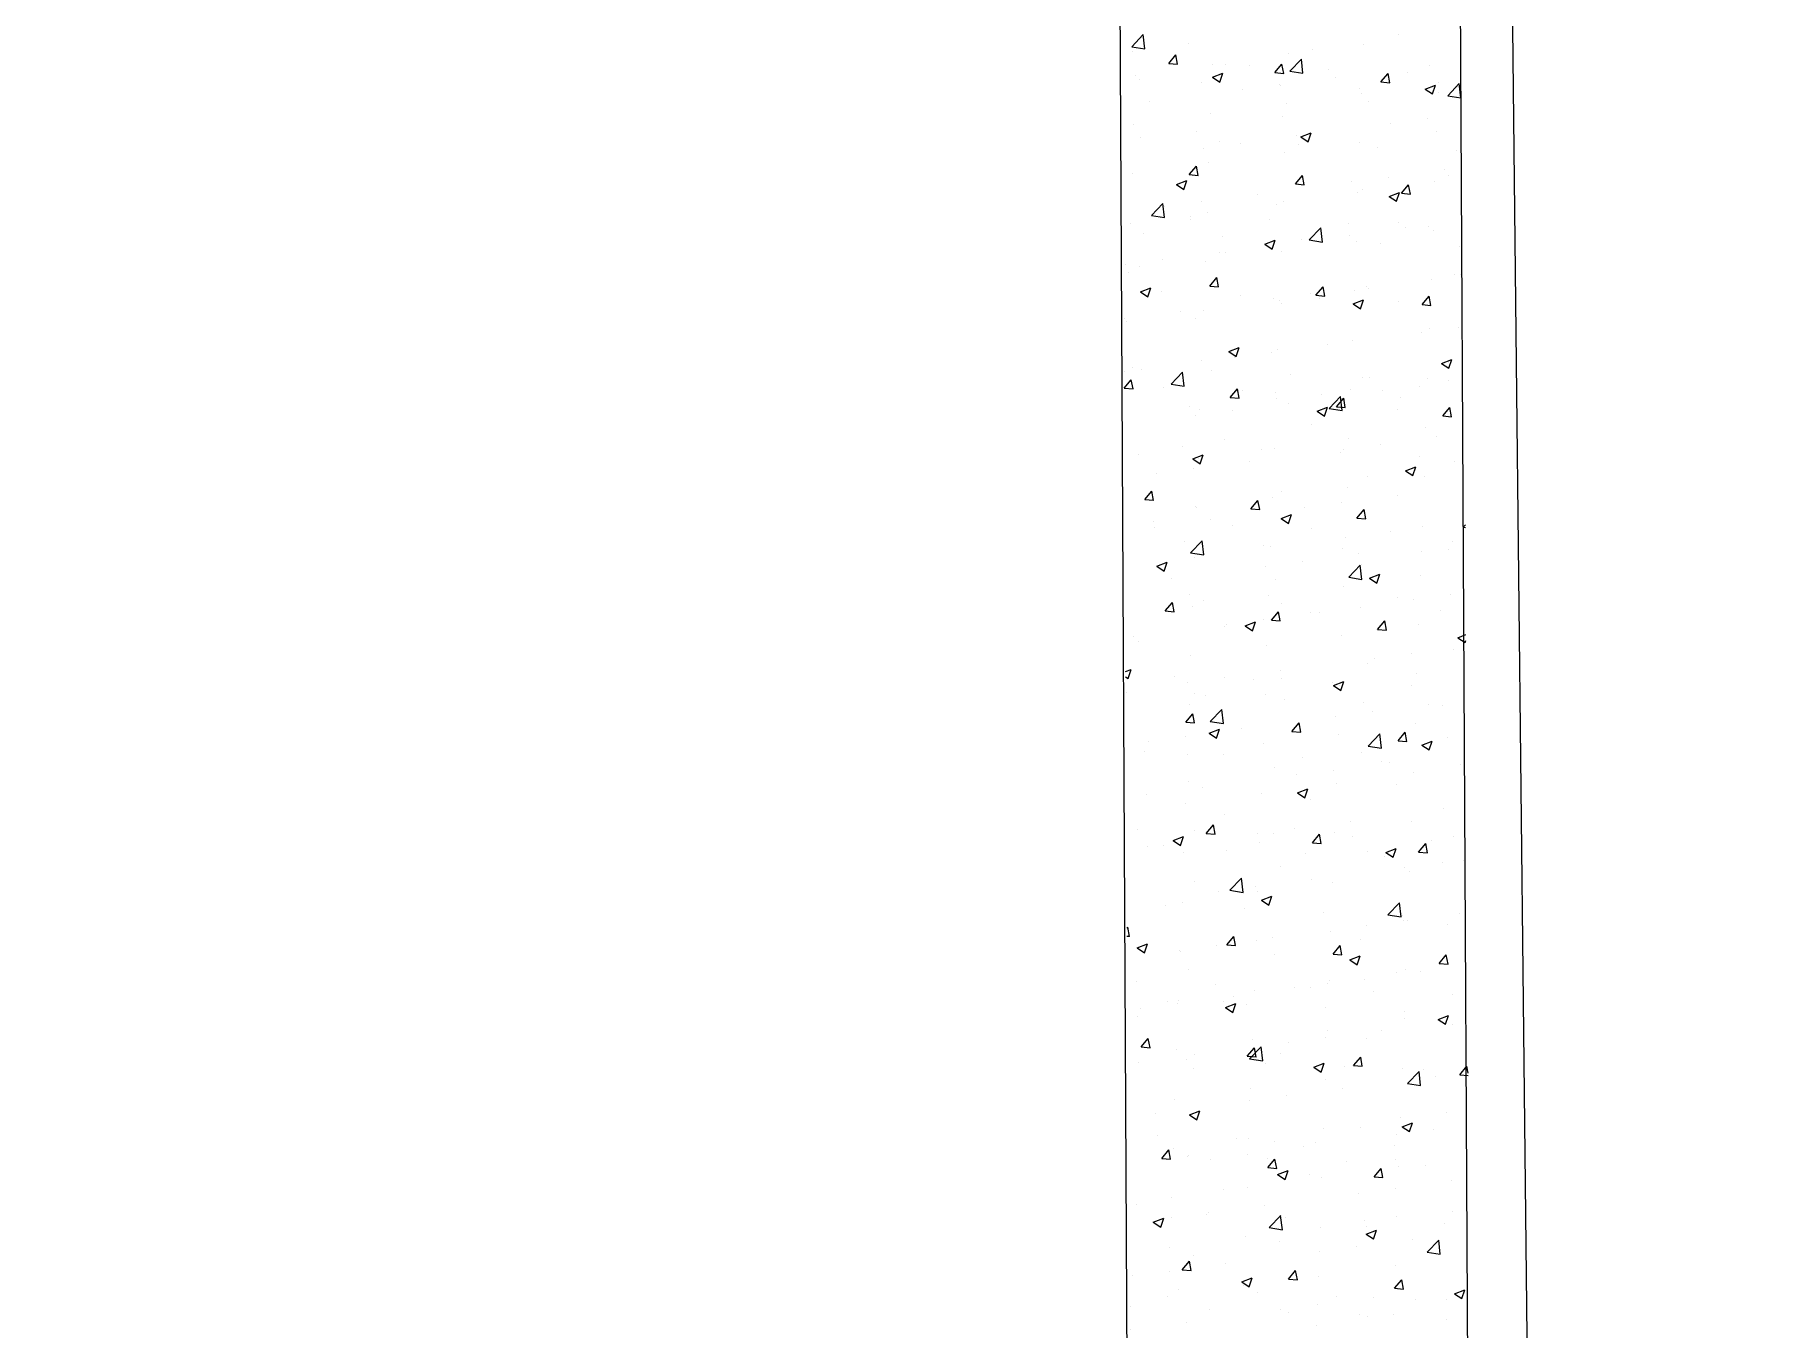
# Model space of a CAD drawing. Header units: millimetres. Extents: x 331487 to 517269, y 198509 to 399936.
# Drawn here: x 448268 to 449434, y 313324 to 314198 of the extents above; entities that cross this region are included whole.
import ezdxf

# ---------------------------------------------------------------- set-up
doc = ezdxf.new("R2010")
doc.units = ezdxf.units.MM
doc.header["$MEASUREMENT"] = 0
doc.layers.add('9th_plot boundry', color=1, linetype='Continuous')
doc.layers.add('COLUMN', color=6, linetype='Continuous')

msp = doc.modelspace()

# ---------------------------------------------------------------- linework, layer by layer
at = {"layer": '9th_plot boundry'}
msp.add_line((449434.4, 299006.3), (448946.6, 343103.6), dxfattribs=at)
msp.add_lwpolyline([(448946.6, 343103.6), (414422.2, 340817.1, 0.386106), (408845.6, 334960.7), (408845.6, 299960.7), (449434.4, 299006.3)], format="xyb", close=True, dxfattribs=at)
at = {"layer": 'COLUMN'}
for p, q in [((448972.9, 319477.3), (449064.3, 302244.5)), ((449202.9, 319478.5), (449294.4, 302239))]:
    msp.add_line(p, q, dxfattribs=at)
at = {"layer": 'COLUMN', "color": 2, "linetype": 'Continuous'}
for p, q in [((449009, 314190.2), (449016.7, 314198.4)), ((449017.8, 314188.9), (449016.7, 314198.4)), ((449189.2, 314198.2), (449189.2, 314198.2)), ((449009, 314190.2), (449017.8, 314188.9)), ((449009.2, 314187.3), (449009.2, 314187.3)), ((449033.9, 314179), (449038.7, 314184.7)), ((449039.9, 314178.4), (449038.7, 314184.7)), ((449047, 314192.3), (449047, 314192.3)), ((449114.9, 314185.4), (449114.9, 314185.4)), ((449130.9, 314188.2), (449130.9, 314188.2)), ((449165.4, 314191.8), (449165.4, 314191.8)), ((449033.9, 314179), (449039.9, 314178.5)), ((449034.9, 314179.6), (449034.9, 314179.6)), ((449063.4, 314169.6), (449070.4, 314172.3)), ((449063.5, 314178.4), (449063.5, 314178.4)), ((449068.4, 314166.3), (449070.4, 314172.3)), ((449072.5, 314178.2), (449072.5, 314178.2)), ((449088.3, 314177.4), (449088.3, 314177.4)), ((449105.6, 314172.7), (449110.4, 314178.4)), ((449105.6, 314172.7), (449111.6, 314172.2)), ((449111.6, 314172.2), (449110.4, 314178.4)), ((449115.7, 314173.7), (449123.5, 314181.8)), ((449115.7, 314173.7), (449124.6, 314172.3)), ((449124.6, 314172.3), (449123.5, 314181.8)), ((449141.7, 314175.1), (449141.7, 314175.1)), ((449177.3, 314166.4), (449182.2, 314172.2)), ((449183.3, 314165.9), (449182.2, 314172.2)), ((449195.1, 314172.9), (449195.1, 314172.9)), ((449210, 314177.8), (449210, 314177.8)), ((449011.6, 314170.9), (449011.6, 314170.9)), ((449014.2, 314168.2), (449014.2, 314168.2)), ((449056, 314166.2), (449056, 314166.2)), ((449063.4, 314169.6), (449068.4, 314166.3)), ((449083.9, 314161.2), (449083.9, 314161.2)), ((449108.9, 314164.5), (449108.9, 314164.5)), ((449109.4, 314163.9), (449109.4, 314163.9)), ((449146.8, 314169.5), (449146.8, 314169.5)), ((449162.8, 314161.7), (449162.8, 314161.7)), ((449177.3, 314166.4), (449183.3, 314165.9)), ((449207.1, 314161.6), (449214.1, 314164.3)), ((449207.1, 314161.6), (449212.1, 314158.3)), ((449212.1, 314158.3), (449214.1, 314164.3)), ((449216.1, 314166), (449216.1, 314166)), ((449222.4, 314157.1), (449230.2, 314165.3)), ((449227.4, 314163.2), (449227.4, 314163.2)), ((449231.3, 314155.8), (449230.2, 314165.3)), ((449020.7, 314152.9), (449020.7, 314152.9)), ((449113.7, 314152.1), (449113.7, 314152.1)), ((449164.2, 314158.5), (449164.2, 314158.5)), ((449169, 314153.2), (449169, 314153.2)), ((449216.1, 314159.4), (449216.1, 314159.4)), ((449222.4, 314157.1), (449231.3, 314155.8)), ((449010.4, 314137.6), (449010.4, 314137.6)), ((449062.3, 314145.1), (449062.3, 314145.1)), ((449110.7, 314143.2), (449110.7, 314143.2)), ((449183.7, 314138.4), (449183.7, 314138.4)), ((449208.7, 314141.7), (449208.7, 314141.7)), ((449015, 314128.8), (449015, 314128.8)), ((449052.4, 314133.2), (449052.4, 314133.2)), ((449068.4, 314126.5), (449068.4, 314126.5)), ((449120.5, 314130), (449120.5, 314130)), ((449123.1, 314129.4), (449130.1, 314132.1)), ((449123.1, 314129.4), (449128.1, 314126)), ((449128.1, 314126), (449130.1, 314132.1)), ((449163, 314125.2), (449163, 314125.2)), ((449214.9, 314132.7), (449214.9, 314132.7)), ((449057.6, 314121.8), (449057.6, 314121.8)), ((449082.6, 314125.1), (449082.6, 314125.1)), ((449112.4, 314118.8), (449112.4, 314118.8)), ((449121.8, 314124.3), (449121.8, 314124.3)), ((449175.2, 314122), (449175.2, 314122)), ((449228.5, 314119.8), (449228.5, 314119.8)), ((449009.2, 314104.3), (449009.2, 314104.3)), ((449047.8, 314103.8), (449052.6, 314109.5)), ((449047.8, 314103.8), (449053.7, 314103.2)), ((449053.7, 314103.2), (449052.6, 314109.5)), ((449061.1, 314111.8), (449061.1, 314111.8)), ((449119.5, 314097.5), (449124.3, 314103.2)), ((449125.5, 314097), (449124.3, 314103.2)), ((449182.4, 314102.2), (449182.4, 314102.2)), ((449220.3, 314107.2), (449220.3, 314107.2)), ((449223.2, 314103.5), (449223.2, 314103.5)), ((449039.1, 314097.1), (449046.1, 314099.8)), ((449039.1, 314097.1), (449044.1, 314093.8)), ((449044.1, 314093.8), (449046.1, 314099.8)), ((449094.2, 314090.6), (449094.2, 314090.6)), ((449119.5, 314097.5), (449125.5, 314097)), ((449157.3, 314098.9), (449157.3, 314098.9)), ((449161.7, 314091.9), (449161.7, 314091.9)), ((449164.9, 314093.5), (449164.9, 314093.5)), ((449182.8, 314089.1), (449189.8, 314091.8)), ((449187.8, 314085.8), (449189.8, 314091.8)), ((449191.2, 314091.2), (449196, 314097)), ((449191.2, 314091.2), (449197.2, 314090.7)), ((449197.2, 314090.7), (449196, 314096.9)), ((449213.7, 314099.4), (449213.7, 314099.4)), ((449022.2, 314076.3), (449030, 314084.4)), ((449031.1, 314074.9), (449030, 314084.4)), ((449031.3, 314082.3), (449031.3, 314082.3)), ((449056.3, 314085.6), (449056.3, 314085.6)), ((449059.9, 314078.5), (449059.9, 314078.5)), ((449106.6, 314083.5), (449106.6, 314083.5)), ((449111.2, 314085.5), (449111.2, 314085.5)), ((449182.8, 314089.1), (449187.8, 314085.8)), ((449007.9, 314071), (449007.9, 314071)), ((449022.2, 314076.3), (449031.1, 314074.9)), ((449048.3, 314073.5), (449048.3, 314073.5)), ((449048.9, 314075.4), (449048.9, 314075.4)), ((449102.3, 314073.2), (449102.3, 314073.2)), ((449128.9, 314059.7), (449136.7, 314067.8)), ((449137.8, 314058.3), (449136.7, 314067.8)), ((449155.7, 314070.9), (449155.7, 314070.9)), ((449188.9, 314071.6), (449188.9, 314071.6)), ((449193.9, 314067.8), (449193.9, 314067.8)), ((449209.1, 314068.7), (449209.1, 314068.7)), ((449016.6, 314064.3), (449016.6, 314064.3)), ((449070, 314062), (449070, 314062)), ((449098.8, 314056.9), (449105.8, 314059.5)), ((449098.8, 314056.9), (449103.8, 314053.5)), ((449103.8, 314053.5), (449105.8, 314059.5)), ((449123.4, 314059.7), (449123.4, 314059.7)), ((449128.9, 314059.7), (449137.8, 314058.3)), ((449130.6, 314061.5), (449130.6, 314061.5)), ((449131, 314059.5), (449131, 314059.5)), ((449156.1, 314062.8), (449156.1, 314062.8)), ((449160.5, 314058.6), (449160.5, 314058.6)), ((449176.8, 314057.5), (449176.8, 314057.5)), ((449212.5, 314066.1), (449212.5, 314066.1)), ((449230.2, 314055.2), (449230.2, 314055.2)), ((449030, 314046.2), (449030, 314046.2)), ((449058.7, 314045.2), (449058.7, 314045.2)), ((449067.9, 314051.2), (449067.9, 314051.2)), ((449072.2, 314051.5), (449072.2, 314051.5)), ((449110, 314052.2), (449110, 314052.2)), ((449005, 314042.9), (449005, 314042.9)), ((449006.7, 314037.7), (449006.7, 314037.7)), ((449013.9, 314041.5), (449013.9, 314041.5)), ((449061.6, 314028.5), (449066.5, 314034.3)), ((449067.6, 314028), (449066.5, 314034.3)), ((449211.2, 314032.8), (449211.2, 314032.8)), ((449227.1, 314036.6), (449227.1, 314036.6)), ((449230.8, 314036.6), (449230.8, 314036.6)), ((449014.8, 314024.6), (449021.8, 314027.3)), ((449014.8, 314024.6), (449019.7, 314021.3)), ((449019.7, 314021.2), (449021.8, 314027.3)), ((449029, 314024.6), (449029, 314024.6)), ((449061.6, 314028.5), (449067.6, 314028)), ((449082.4, 314022.3), (449082.4, 314022.3)), ((449129.8, 314023.3), (449129.8, 314023.3)), ((449133.4, 314022.3), (449138.2, 314028)), ((449133.4, 314022.3), (449139.3, 314021.7)), ((449139.3, 314021.7), (449138.2, 314028)), ((449159.3, 314025.3), (449159.3, 314025.3)), ((449167.6, 314028.3), (449167.6, 314028.3)), ((449168.7, 314026.6), (449168.7, 314026.6)), ((449205.1, 314016), (449209.9, 314021.7)), ((449211.1, 314015.5), (449209.9, 314021.7)), ((449041.6, 314011.7), (449041.6, 314011.7)), ((449057.5, 314011.9), (449057.5, 314011.9)), ((449104.7, 314020), (449104.7, 314020)), ((449108.8, 314018.9), (449108.8, 314018.9)), ((449110.4, 314016.5), (449110.4, 314016.5)), ((449135.8, 314020.1), (449135.8, 314020.1)), ((449158.5, 314016.6), (449165.5, 314019.3)), ((449158.5, 314016.6), (449163.5, 314013.2)), ((449163.5, 314013.2), (449165.5, 314019.3)), ((449189.2, 314017.8), (449189.2, 314017.8)), ((449205.1, 314016), (449211.1, 314015.5)), ((449003.7, 314006.7), (449003.7, 314006.7)), ((449005.5, 314004.4), (449005.5, 314004.4)), ((449052.1, 314006.5), (449052.1, 314006.5)), ((449204.5, 313997.2), (449204.5, 313997.2)), ((449210, 313999.6), (449210, 313999.6)), ((449229.5, 314000.5), (449229.5, 314000.5)), ((449074.5, 313984.3), (449081.5, 313987)), ((449079.4, 313981), (449081.5, 313987)), ((449107.6, 313985.7), (449107.6, 313985.7)), ((449141.3, 313988.9), (449141.3, 313988.9)), ((449158.1, 313992.1), (449158.1, 313992.1)), ((449009.6, 313973.5), (449009.6, 313973.5)), ((449056.2, 313978.6), (449056.2, 313978.6)), ((449074.5, 313984.3), (449079.4, 313981)), ((449078.4, 313980.6), (449078.4, 313980.6)), ((449103.5, 313983.9), (449103.5, 313983.9)), ((449218.2, 313976.3), (449225.2, 313979)), ((449218.2, 313976.3), (449223.1, 313973)), ((449222.9, 313976.9), (449222.9, 313976.9)), ((449223.1, 313973), (449225.2, 313979)), ((449003.8, 313959.6), (449008.6, 313965.3)), ((449004.3, 313971.1), (449004.3, 313971.1)), ((449009.8, 313959.1), (449008.6, 313965.3)), ((449015.3, 313972.3), (449015.3, 313972.3)), ((449035.5, 313962.3), (449043.3, 313970.4)), ((449035.5, 313962.3), (449044.4, 313960.9)), ((449044.4, 313960.9), (449043.3, 313970.4)), ((449062.9, 313971.2), (449062.9, 313971.2)), ((449116.3, 313969), (449116.3, 313969)), ((449164.6, 313966.9), (449164.6, 313966.9)), ((449169.7, 313966.7), (449169.7, 313966.7)), ((449208.8, 313966.3), (449208.8, 313966.3)), ((449223.1, 313964.5), (449223.1, 313964.5)), ((449003.8, 313959.6), (449009.8, 313959.1)), ((449030.6, 313960.1), (449030.6, 313960.1)), ((449075.5, 313953.3), (449080.3, 313959.1)), ((449075.5, 313953.3), (449081.5, 313952.8)), ((449081.5, 313952.8), (449080.3, 313959.1)), ((449084, 313957.8), (449084, 313957.8)), ((449106.3, 313956.9), (449106.3, 313956.9)), ((449106.4, 313952.4), (449106.4, 313952.4)), ((449137.4, 313955.6), (449137.4, 313955.6)), ((449142.2, 313945.8), (449150, 313953.9)), ((449147.2, 313947), (449152.1, 313952.8)), ((449151.1, 313944.4), (449150, 313953.9)), ((449153.2, 313946.5), (449152.1, 313952.8)), ((449156.9, 313958.8), (449156.9, 313958.8)), ((449178.2, 313957.7), (449178.2, 313957.7)), ((449190.8, 313953.3), (449190.8, 313953.3)), ((449203.2, 313961), (449203.2, 313961)), ((449048, 313946.9), (449048, 313946.9)), ((449052.1, 313941.2), (449052.1, 313941.2)), ((449055, 313945.3), (449055, 313945.3)), ((449077.2, 313944.4), (449077.2, 313944.4)), ((449115, 313949.4), (449115, 313949.4)), ((449134.2, 313944.1), (449141.2, 313946.8)), ((449134.2, 313944.1), (449139.1, 313940.7)), ((449139.1, 313940.7), (449141.2, 313946.8)), ((449142.2, 313945.8), (449151.1, 313944.4)), ((449147.2, 313947), (449153.2, 313946.5)), ((449188.6, 313944.9), (449188.6, 313944.9)), ((449219, 313940.8), (449223.8, 313946.5)), ((449219, 313940.8), (449224.9, 313940.2)), ((449224.9, 313940.2), (449223.8, 313946.5)), ((449130.3, 313934.9), (449130.3, 313934.9)), ((449207.6, 313933), (449207.6, 313933)), ((449043, 313920.4), (449043, 313920.4)), ((449071.9, 313924.9), (449071.9, 313924.9)), ((449096.4, 313918.2), (449096.4, 313918.2)), ((449105.2, 313919.1), (449105.2, 313919.1)), ((449149.8, 313915.9), (449149.8, 313915.9)), ((449151.9, 313918.3), (449151.9, 313918.3)), ((449155.7, 313925.5), (449155.7, 313925.5)), ((449176.9, 313921.6), (449176.9, 313921.6)), ((449214.8, 313926.6), (449214.8, 313926.6)), ((449013.6, 313914.9), (449013.6, 313914.9)), ((449050.1, 313911.8), (449057.1, 313914.5)), ((449050.1, 313911.8), (449055.1, 313908.5)), ((449050.8, 313905), (449050.8, 313905)), ((449053.8, 313912), (449053.8, 313912)), ((449055.1, 313908.5), (449057.1, 313914.5)), ((449088.7, 313910), (449088.7, 313910)), ((449193.8, 313903.8), (449200.8, 313906.5)), ((449193.8, 313903.8), (449198.8, 313900.5)), ((449198.8, 313900.5), (449200.8, 313906.5)), ((449203.2, 313913.6), (449203.2, 313913.6)), ((449226.8, 313909.9), (449226.8, 313909.9)), ((449025.8, 313901.7), (449025.8, 313901.7)), ((449154.4, 313892.2), (449154.4, 313892.2)), ((449168.5, 313899.9), (449168.5, 313899.9)), ((449206.4, 313899.7), (449206.4, 313899.7)), ((449017.7, 313884.4), (449022.5, 313890.1)), ((449017.7, 313884.4), (449023.6, 313883.9)), ((449023.6, 313883.8), (449022.5, 313890.1)), ((449089.4, 313878.1), (449094.2, 313883.8)), ((449095.4, 313877.6), (449094.2, 313883.8)), ((449103.9, 313885.8), (449103.9, 313885.8)), ((449110.1, 313889.9), (449110.1, 313889.9)), ((449150.6, 313882.2), (449150.6, 313882.2)), ((449188.5, 313887.1), (449188.5, 313887.1)), ((449023.6, 313869.3), (449023.6, 313869.3)), ((449051.8, 313879.9), (449051.8, 313879.9)), ((449052.6, 313878.7), (449052.6, 313878.7)), ((449062.4, 313870.6), (449062.4, 313870.6)), ((449089.4, 313878.1), (449095.4, 313877.6)), ((449109.8, 313871.6), (449116.8, 313874.3)), ((449109.8, 313871.6), (449114.8, 313868.2)), ((449114.8, 313868.2), (449116.8, 313874.3)), ((449125.6, 313878.9), (449125.6, 313878.9)), ((449161.1, 313871.8), (449165.9, 313877.6)), ((449161.1, 313871.8), (449167.1, 313871.3)), ((449167.1, 313871.3), (449165.9, 313877.6)), ((449024.5, 313865.6), (449024.5, 313865.6)), ((449077, 313867.1), (449077, 313867.1)), ((449130.3, 313864.8), (449130.3, 313864.8)), ((449153.2, 313858.9), (449153.2, 313858.9)), ((449183.7, 313862.6), (449183.7, 313862.6)), ((449205.2, 313866.4), (449205.2, 313866.4)), ((449232.8, 313865.6), (449234.3, 313867.2)), ((449232.8, 313865.6), (449234.3, 313865.4)), ((449044.7, 313855.9), (449044.7, 313855.9)), ((449048.7, 313848.4), (449056.5, 313856.5)), ((449048.7, 313848.4), (449057.6, 313847)), ((449051.4, 313845.5), (449051.4, 313845.5)), ((449057.6, 313847), (449056.5, 313856.5)), ((449098, 313853.6), (449098, 313853.6)), ((449102.7, 313852.5), (449102.7, 313852.5)), ((449151.4, 313851.4), (449151.4, 313851.4)), ((449162.2, 313847.7), (449162.2, 313847.7)), ((449204.8, 313849.1), (449204.8, 313849.1)), ((449222.6, 313850.3), (449222.6, 313850.3)), ((449225.3, 313856), (449225.3, 313856)), ((449025.8, 313839.3), (449032.8, 313842)), ((449025.8, 313839.3), (449030.8, 313836)), ((449030.8, 313836), (449032.8, 313842)), ((449099.3, 313839.4), (449099.3, 313839.4)), ((449124.3, 313842.7), (449124.3, 313842.7)), ((449155.5, 313831.8), (449163.2, 313839.9)), ((449164.3, 313830.4), (449163.2, 313839.9)), ((449164.3, 313840.3), (449164.3, 313840.3)), ((449169.5, 313831.3), (449176.5, 313834)), ((449174.5, 313827.9), (449176.5, 313834)), ((449036.1, 313831.1), (449036.1, 313831.1)), ((449106, 313830.2), (449106, 313830.2)), ((449152, 313825.6), (449152, 313825.6)), ((449155.5, 313831.8), (449164.3, 313830.4)), ((449169.5, 313831.3), (449174.5, 313827.9)), ((449204, 313833.1), (449204, 313833.1)), ((449031.5, 313809.2), (449036.4, 313814.9)), ((449037.5, 313808.6), (449036.4, 313814.9)), ((449047.7, 313820.2), (449047.7, 313820.2)), ((449050.2, 313812.2), (449050.2, 313812.2)), ((449057.1, 313816.2), (449057.1, 313816.2)), ((449101.5, 313819.2), (449101.5, 313819.2)), ((449110.4, 313814), (449110.4, 313814)), ((449163.8, 313811.7), (449163.8, 313811.7)), ((449188.3, 313818.3), (449188.3, 313818.3)), ((449199, 313816.6), (449199, 313816.6)), ((449224, 313819.9), (449224, 313819.9)), ((449031.5, 313809.2), (449037.5, 313808.6)), ((449073, 313800), (449073, 313800)), ((449085.5, 313799.1), (449092.5, 313801.7)), ((449085.5, 313799.1), (449090.5, 313795.7)), ((449090.5, 313795.7), (449092.5, 313801.7)), ((449098, 313803.3), (449098, 313803.3)), ((449103.3, 313802.9), (449108.1, 313808.6)), ((449103.3, 313802.9), (449109.2, 313802.4)), ((449109.2, 313802.4), (449108.1, 313808.6)), ((449130, 313808.3), (449130, 313808.3)), ((449135.9, 313808.3), (449135.9, 313808.3)), ((449175, 313796.6), (449179.8, 313802.4)), ((449181, 313796.1), (449179.8, 313802.3)), ((449202.7, 313799.8), (449202.7, 313799.8)), ((449217.2, 313809.5), (449217.2, 313809.5)), ((449009.8, 313791.7), (449009.8, 313791.7)), ((449013.3, 313788.3), (449013.3, 313788.3)), ((449071.7, 313798.3), (449071.7, 313798.3)), ((449150.8, 313792.3), (449150.8, 313792.3)), ((449175, 313796.6), (449181, 313796.1)), ((449229.2, 313791), (449234.6, 313793.1)), ((449229.2, 313791), (449234.2, 313787.7)), ((449234.2, 313787.7), (449234.7, 313789.1)), ((449048.9, 313778.9), (449048.9, 313778.9)), ((449100.3, 313785.9), (449100.3, 313785.9)), ((449172.7, 313777.1), (449172.7, 313777.1)), ((449197.7, 313780.4), (449197.7, 313780.4)), ((449226.5, 313783.3), (449226.5, 313783.3)), ((449004.8, 313768.1), (449008.5, 313769.5)), ((449004.8, 313764.6), (449006.4, 313763.4)), ((449006.4, 313763.4), (449008.5, 313769.5)), ((449037.6, 313765.1), (449037.6, 313765.1)), ((449071.7, 313763.8), (449071.7, 313763.8)), ((449109.6, 313768.8), (449109.6, 313768.8)), ((449168.2, 313773.3), (449168.2, 313773.3)), ((449201.5, 313766.5), (449201.5, 313766.5)), ((449005.3, 313754), (449005.3, 313754)), ((449046.6, 313760.5), (449046.6, 313760.5)), ((449051.5, 313753.3), (449051.5, 313753.3)), ((449091, 313762.9), (449091, 313762.9)), ((449099.1, 313752.6), (449099.1, 313752.6)), ((449109.8, 313763.3), (449109.8, 313763.3)), ((449144.3, 313760.6), (449144.3, 313760.6)), ((449145.2, 313758.8), (449152.2, 313761.5)), ((449145.2, 313758.8), (449150.2, 313755.4)), ((449149.6, 313759), (449149.6, 313759)), ((449150.2, 313755.4), (449152.2, 313761.5)), ((449197.7, 313758.4), (449197.7, 313758.4)), ((449047.7, 313745.6), (449047.7, 313745.6)), ((449058.7, 313751.7), (449058.7, 313751.7)), ((449062, 313734.4), (449069.8, 313742.5)), ((449070.9, 313733), (449069.8, 313742.5)), ((449112.1, 313749.4), (449112.1, 313749.4)), ((449165.4, 313747.2), (449165.4, 313747.2)), ((449171.4, 313741), (449171.4, 313741)), ((449209.3, 313746), (449209.3, 313746)), ((449218.8, 313744.9), (449218.8, 313744.9)), ((449045.4, 313733.9), (449050.2, 313739.7)), ((449045.4, 313733.9), (449051.4, 313733.4)), ((449051.4, 313733.4), (449050.2, 313739.7)), ((449061.2, 313726.5), (449068.2, 313729.2)), ((449062, 313734.4), (449070.9, 313733)), ((449066.1, 313723.2), (449068.2, 313729.2)), ((449083.2, 313729.4), (449083.2, 313729.4)), ((449117.1, 313727.7), (449122, 313733.4)), ((449123.1, 313727.1), (449122, 313733.4)), ((449146.4, 313737.7), (449146.4, 313737.7)), ((449200.3, 313733.2), (449200.3, 313733.2)), ((449020.3, 313721.1), (449020.3, 313721.1)), ((449045.4, 313724.4), (449045.4, 313724.4)), ((449061.2, 313726.5), (449066.1, 313723.2)), ((449097.9, 313719.3), (449097.9, 313719.3)), ((449117.1, 313727.7), (449123.1, 313727.1)), ((449148.4, 313725.7), (449148.4, 313725.7)), ((449168.7, 313717.8), (449176.5, 313726)), ((449168.7, 313717.8), (449177.6, 313716.5)), ((449177.6, 313716.5), (449176.5, 313726)), ((449188.9, 313721.4), (449193.7, 313727.1)), ((449188.9, 313721.4), (449194.8, 313720.9)), ((449194.8, 313720.9), (449193.7, 313727.1)), ((449204.9, 313718.5), (449211.9, 313721.2)), ((449204.9, 313718.5), (449209.8, 313715.2)), ((449209.8, 313715.2), (449211.9, 313721.2)), ((449222.4, 313723.6), (449222.4, 313723.6)), ((449017.7, 313714.3), (449017.7, 313714.3)), ((449046.5, 313712.3), (449046.5, 313712.3)), ((449071.1, 313712), (449071.1, 313712)), ((449124.5, 313709.8), (449124.5, 313709.8)), ((449164, 313713.6), (449164, 313713.6)), ((449177.8, 313707.5), (449177.8, 313707.5)), ((449183, 313706.5), (449183, 313706.5)), ((449231.2, 313705.3), (449231.2, 313705.3)), ((449047.4, 313693.6), (449047.4, 313693.6)), ((449105.7, 313703.6), (449105.7, 313703.6)), ((449120.1, 313698.3), (449120.1, 313698.3)), ((449145.1, 313701.6), (449145.1, 313701.6)), ((449199.1, 313700), (449199.1, 313700)), ((449019.1, 313685), (449019.1, 313685)), ((449056.9, 313689.9), (449056.9, 313689.9)), ((449096.6, 313686.1), (449096.6, 313686.1)), ((449120.8, 313686.3), (449127.8, 313689)), ((449120.8, 313686.3), (449125.8, 313682.9)), ((449125.8, 313682.9), (449127.8, 313689)), ((449147.1, 313692.5), (449147.1, 313692.5)), ((449188, 313691.7), (449188, 313691.7)), ((449045.3, 313679), (449045.3, 313679)), ((449071.4, 313671.7), (449071.4, 313671.7)), ((449129.7, 313681.7), (449129.7, 313681.7)), ((449219.8, 313675.4), (449219.8, 313675.4)), ((449013, 313661.6), (449013, 313661.6)), ((449051.6, 313660.9), (449051.6, 313660.9)), ((449059.3, 313658.7), (449064.1, 313664.5)), ((449059.3, 313658.7), (449065.3, 313658.2)), ((449065.3, 313658.2), (449064.1, 313664.5)), ((449093.8, 313658.8), (449093.8, 313658.8)), ((449105, 313658.7), (449105, 313658.7)), ((449118.8, 313662.1), (449118.8, 313662.1)), ((449145.9, 313659.2), (449145.9, 313659.2)), ((449156.7, 313667.1), (449156.7, 313667.1)), ((449197.9, 313666.7), (449197.9, 313666.7)), ((449019.3, 313649.8), (449019.3, 313649.8)), ((449030.6, 313650.5), (449030.6, 313650.5)), ((449036.8, 313654), (449043.8, 313656.7)), ((449036.8, 313654), (449041.8, 313650.7)), ((449041.8, 313650.7), (449043.8, 313656.7)), ((449072.7, 313647.5), (449072.7, 313647.5)), ((449095.4, 313652.8), (449095.4, 313652.8)), ((449131, 313652.4), (449135.8, 313658.2)), ((449131, 313652.4), (449137, 313651.9)), ((449137, 313651.9), (449135.8, 313658.2)), ((449158.4, 313656.4), (449158.4, 313656.4)), ((449180.5, 313646), (449187.5, 313648.7)), ((449185.5, 313642.7), (449187.5, 313648.7)), ((449202.7, 313646.2), (449207.6, 313651.9)), ((449208.7, 313645.6), (449207.6, 313651.9)), ((449211.7, 313654.2), (449211.7, 313654.2)), ((449226.2, 313656.7), (449226.2, 313656.7)), ((449044.1, 313645.7), (449044.1, 313645.7)), ((449109.5, 313636.7), (449109.5, 313636.7)), ((449126.1, 313645.3), (449126.1, 313645.3)), ((449167.9, 313646.7), (449167.9, 313646.7)), ((449179.4, 313643), (449179.4, 313643)), ((449180.5, 313646), (449185.5, 313642.7)), ((449193.5, 313636), (449193.5, 313636)), ((449202.7, 313646.2), (449208.7, 313645.6)), ((449218.6, 313639.3), (449218.6, 313639.3)), ((449232.8, 313640.7), (449232.8, 313640.7)), ((449051.2, 313626.6), (449051.2, 313626.6)), ((449075.2, 313620.4), (449083, 313628.5)), ((449084.1, 313619), (449083, 313628.5)), ((449130.4, 313627.7), (449130.4, 313627.7)), ((449144.7, 313625.9), (449144.7, 313625.9)), ((449196.7, 313633.4), (449196.7, 313633.4)), ((449042.9, 313612.4), (449042.9, 313612.4)), ((449067.5, 313619.4), (449067.5, 313619.4)), ((449075.2, 313620.4), (449084.1, 313619)), ((449092.5, 313622.7), (449092.5, 313622.7)), ((449094.2, 313619.5), (449094.2, 313619.5)), ((449096.5, 313613.8), (449103.5, 313616.4)), ((449096.5, 313613.8), (449101.5, 313610.4)), ((449101.5, 313610.4), (449103.5, 313616.4)), ((449182, 313603.9), (449189.8, 313612)), ((449190.9, 313602.5), (449189.8, 313612)), ((449031.7, 313610.1), (449031.7, 313610.1)), ((449085.1, 313607.9), (449085.1, 313607.9)), ((449138.5, 313605.6), (449138.5, 313605.6)), ((449182, 313603.9), (449190.9, 313602.5)), ((449191.8, 313603.3), (449191.8, 313603.3)), ((449230.1, 313604.8), (449230.1, 313604.8)), ((449005.7, 313594.8), (449006.3, 313595.5)), ((449005.7, 313589.4), (449007.4, 313589.3)), ((449007.4, 313589.2), (449006.3, 313595.5)), ((449073.2, 313583.5), (449078, 313589.2)), ((449079.1, 313583), (449078, 313589.2)), ((449143.5, 313592.6), (449143.5, 313592.6)), ((449167.2, 313596.5), (449167.2, 313596.5)), ((449192.3, 313599.8), (449192.3, 313599.8)), ((449195.4, 313600.1), (449195.4, 313600.1)), ((449222.1, 313597), (449222.1, 313597)), ((449012.5, 313581.5), (449019.5, 313584.2)), ((449012.5, 313581.5), (449017.5, 313578.2)), ((449017.5, 313578.1), (449019.5, 313584.2)), ((449041.2, 313579.9), (449041.2, 313579.9)), ((449041.6, 313579.1), (449041.6, 313579.1)), ((449066.2, 313583.2), (449066.2, 313583.2)), ((449073.2, 313583.5), (449079.1, 313583)), ((449093, 313586.2), (449093, 313586.2)), ((449104.1, 313588.2), (449104.1, 313588.2)), ((449105.4, 313577), (449105.4, 313577)), ((449144.9, 313577.2), (449149.7, 313583)), ((449144.9, 313577.2), (449150.9, 313576.7)), ((449150.9, 313576.7), (449149.7, 313583)), ((449163.7, 313587), (449163.7, 313587)), ((449047.1, 313567), (449047.1, 313567)), ((449156.2, 313573.5), (449163.2, 313576.2)), ((449156.2, 313573.5), (449161.2, 313570.1)), ((449161.2, 313570.1), (449163.2, 313576.2)), ((449194.2, 313566.8), (449194.2, 313566.8)), ((449203.8, 313565.4), (449203.8, 313565.4)), ((449216.6, 313570.9), (449221.4, 313576.7)), ((449216.6, 313570.9), (449222.6, 313570.4)), ((449222.6, 313570.4), (449221.4, 313576.7)), ((449012.2, 313559), (449012.2, 313559)), ((449065.6, 313556.8), (449065.6, 313556.8)), ((449119, 313554.5), (449119, 313554.5)), ((449129.4, 313555), (449129.4, 313555)), ((449140.9, 313557.1), (449140.9, 313557.1)), ((449142.3, 313559.3), (449142.3, 313559.3)), ((449166, 313560.4), (449166, 313560.4)), ((449187.7, 313565), (449187.7, 313565)), ((449033.3, 313545.6), (449033.3, 313545.6)), ((449039.9, 313543.8), (449039.9, 313543.8)), ((449040.4, 313545.9), (449040.4, 313545.9)), ((449071.1, 313545), (449071.1, 313545)), ((449072.2, 313541.2), (449079.2, 313543.9)), ((449077.2, 313537.9), (449079.2, 313543.9)), ((449077.8, 313548.8), (449077.8, 313548.8)), ((449086.7, 313543.3), (449086.7, 313543.3)), ((449091.8, 313552.9), (449091.8, 313552.9)), ((449172.4, 313552.2), (449172.4, 313552.2)), ((449225.8, 313550), (449225.8, 313550)), ((449012.7, 313535), (449012.7, 313535)), ((449014.9, 313540.5), (449014.9, 313540.5)), ((449072.2, 313541.2), (449077.2, 313537.9)), ((449140.1, 313541.1), (449140.1, 313541.1)), ((449193, 313533.5), (449193, 313533.5)), ((449193.5, 313538.8), (449193.5, 313538.8)), ((449215.9, 313533.2), (449222.9, 313535.9)), ((449215.9, 313533.2), (449220.9, 313529.9)), ((449220.9, 313529.9), (449222.9, 313535.9)), ((449015.3, 313514.6), (449020.1, 313520.3)), ((449021.3, 313514), (449020.1, 313520.3)), ((449090.6, 313519.6), (449090.6, 313519.6)), ((449139.7, 313520.9), (449139.7, 313520.9)), ((449141.1, 313526), (449141.1, 313526)), ((449167.6, 313520), (449167.6, 313520)), ((449177.5, 313525.9), (449177.5, 313525.9)), ((449225.9, 313530), (449225.9, 313530)), ((449015.3, 313514.6), (449021.3, 313514)), ((449039.2, 313512.6), (449039.2, 313512.6)), ((449051.5, 313509.3), (449051.5, 313509.3)), ((449087, 313508.3), (449091.9, 313514)), ((449087, 313508.3), (449093, 313507.8)), ((449088.5, 313506.5), (449096.3, 313514.6)), ((449093, 313507.7), (449091.9, 313514)), ((449097.4, 313505.1), (449096.3, 313514.6)), ((449109.3, 313510), (449109.3, 313510)), ((449114.6, 313517.6), (449114.6, 313517.6)), ((449158.8, 313502), (449163.6, 313507.7)), ((449164.7, 313501.5), (449163.6, 313507.7)), ((449013.6, 313504.3), (449013.6, 313504.3)), ((449045.7, 313505.9), (449045.7, 313505.9)), ((449050.9, 313500), (449050.9, 313500)), ((449088.5, 313506.5), (449097.4, 313505.1)), ((449099.1, 313503.7), (449099.1, 313503.7)), ((449131.9, 313501), (449138.9, 313503.7)), ((449131.9, 313501), (449136.8, 313497.6)), ((449136.8, 313497.6), (449138.9, 313503.7)), ((449152.5, 313501.4), (449152.5, 313501.4)), ((449158.8, 313502), (449164.7, 313501.5)), ((449191.8, 313500.2), (449191.8, 313500.2)), ((449195.2, 313489.9), (449203, 313498)), ((449204.1, 313488.5), (449203, 313498)), ((449205.9, 313499.2), (449205.9, 313499.2)), ((449230.5, 313495.7), (449235.3, 313501.5)), ((449230.5, 313495.7), (449236.2, 313495.2)), ((449236.2, 313496.8), (449235.3, 313501.5)), ((449089.3, 313486.3), (449089.3, 313486.3)), ((449139.9, 313492.7), (449139.9, 313492.7)), ((449151.2, 313486.5), (449151.2, 313486.5)), ((449195.2, 313489.9), (449204.1, 313488.5)), ((449214.4, 313494.8), (449214.4, 313494.8)), ((449038, 313479.3), (449038, 313479.3)), ((449088.3, 313478.2), (449088.3, 313478.2)), ((449113.3, 313481.5), (449113.3, 313481.5)), ((449025.2, 313469.9), (449025.2, 313469.9)), ((449047.9, 313468.7), (449054.9, 313471.4)), ((449047.9, 313468.7), (449052.8, 313465.4)), ((449052.8, 313465.4), (449054.9, 313471.4)), ((449163.4, 313460.4), (449163.4, 313460.4)), ((449190.6, 313466.9), (449190.6, 313466.9)), ((449191.6, 313460.7), (449198.6, 313463.4)), ((449191.6, 313460.7), (449196.5, 313457.4)), ((449196.5, 313457.4), (449198.6, 313463.4)), ((449221.8, 313470.4), (449221.8, 313470.4)), ((449026.2, 313454.8), (449026.2, 313454.8)), ((449079.6, 313452.6), (449079.6, 313452.6)), ((449088.1, 313453), (449088.1, 313453)), ((449105.1, 313450.4), (449105.1, 313450.4)), ((449133, 313450.3), (449133, 313450.3)), ((449138.6, 313459.4), (449138.6, 313459.4)), ((449188.1, 313455.4), (449188.1, 313455.4)), ((449213.1, 313458.7), (449213.1, 313458.7)), ((449029.2, 313439.3), (449034, 313445.1)), ((449029.2, 313439.3), (449035.2, 313438.8)), ((449035.2, 313438.8), (449034, 313445.1)), ((449036.8, 313446), (449036.8, 313446)), ((449046.8, 313440.3), (449046.8, 313440.3)), ((449047.3, 313441.4), (449047.3, 313441.4)), ((449062, 313438.8), (449062, 313438.8)), ((449087, 313442.1), (449087, 313442.1)), ((449100.7, 313439.1), (449100.7, 313439.1)), ((449100.9, 313433.1), (449105.7, 313438.8)), ((449106.9, 313432.5), (449105.7, 313438.8)), ((449124.9, 313447), (449124.9, 313447)), ((449154.1, 313436.9), (449154.1, 313436.9)), ((449186.4, 313448.1), (449186.4, 313448.1)), ((449187.4, 313438.4), (449187.4, 313438.4)), ((449100.9, 313433.1), (449106.9, 313432.5)), ((449107.5, 313428.5), (449114.5, 313431.2)), ((449107.5, 313428.5), (449112.5, 313425.1)), ((449112.5, 313425.1), (449114.5, 313431.2)), ((449129.1, 313428.4), (449129.1, 313428.4)), ((449137.4, 313426.1), (449137.4, 313426.1)), ((449172.6, 313426.8), (449177.5, 313432.5)), ((449172.6, 313426.8), (449178.6, 313426.3)), ((449178.6, 313426.3), (449177.5, 313432.5)), ((449189.4, 313433.6), (449189.4, 313433.6)), ((449207.5, 313434.6), (449207.5, 313434.6)), ((449070.8, 313418.4), (449070.8, 313418.4)), ((449086.9, 313419.7), (449086.9, 313419.7)), ((449161.8, 313415.9), (449161.8, 313415.9)), ((449186.8, 313419.2), (449186.8, 313419.2)), ((449224.7, 313424.2), (449224.7, 313424.2)), ((449012.4, 313408.4), (449012.4, 313408.4)), ((449035.6, 313412.7), (449035.6, 313412.7)), ((449060.7, 313402.6), (449060.7, 313402.6)), ((449098.6, 313407.6), (449098.6, 313407.6)), ((449225.6, 313403.4), (449225.6, 313403.4)), ((449023.5, 313396.2), (449030.5, 313398.9)), ((449023.5, 313396.2), (449028.5, 313392.9)), ((449028.5, 313392.9), (449030.5, 313398.9)), ((449035.7, 313399.3), (449035.7, 313399.3)), ((449059.7, 313401.7), (449059.7, 313401.7)), ((449101.8, 313392.5), (449109.6, 313400.6)), ((449101.8, 313392.5), (449110.7, 313391.1)), ((449110.7, 313391.1), (449109.5, 313400.6)), ((449113.1, 313399.5), (449113.1, 313399.5)), ((449136.2, 313392.8), (449136.2, 313392.8)), ((449166.5, 313397.2), (449166.5, 313397.2)), ((449167.2, 313388.2), (449174.2, 313390.9)), ((449167.3, 313393.4), (449167.3, 313393.4)), ((449172.2, 313384.8), (449174.2, 313390.9)), ((449188.1, 313400.3), (449188.1, 313400.3)), ((449219.9, 313395), (449219.9, 313395)), ((449034.4, 313379.4), (449034.4, 313379.4)), ((449085.7, 313386.4), (449085.7, 313386.4)), ((449109, 313383.4), (449109, 313383.4)), ((449160.5, 313379.8), (449160.5, 313379.8)), ((449167.2, 313388.2), (449172.2, 313384.9)), ((449198.4, 313384.8), (449198.4, 313384.8)), ((449208.5, 313375.9), (449216.3, 313384.1)), ((449217.4, 313374.6), (449216.3, 313384.1)), ((449043.1, 313364.1), (449047.9, 313369.9)), ((449049, 313363.6), (449047.9, 313369.9)), ((449050.6, 313373.4), (449050.6, 313373.4)), ((449072.3, 313368.2), (449072.3, 313368.2)), ((449135.5, 313376.5), (449135.5, 313376.5)), ((449186.9, 313367.1), (449186.9, 313367.1)), ((449208.5, 313375.9), (449217.4, 313374.6)), ((449009.4, 313359.9), (449009.4, 313359.9)), ((449034.4, 313363.2), (449034.4, 313363.2)), ((449043.1, 313364.1), (449049, 313363.6)), ((449083.2, 313356), (449090.2, 313358.6)), ((449083.2, 313356), (449088.2, 313352.6)), ((449088.2, 313352.6), (449090.2, 313358.6)), ((449114.8, 313357.8), (449119.6, 313363.6)), ((449114.8, 313357.8), (449120.8, 313357.3)), ((449120.8, 313357.3), (449119.6, 313363.6)), ((449135, 313359.6), (449135, 313359.6)), ((449186.5, 313351.6), (449191.3, 313357.3)), ((449192.5, 313351), (449191.3, 313357.3)), ((449033.1, 313346.1), (449033.1, 313346.1)), ((449040.3, 313350.6), (449040.3, 313350.6)), ((449084.5, 313353.2), (449084.5, 313353.2)), ((449093.6, 313348.4), (449093.6, 313348.4)), ((449147, 313346.1), (449147, 313346.1)), ((449172.1, 313345.3), (449172.1, 313345.3)), ((449186.5, 313351.6), (449192.5, 313351)), ((449200.4, 313343.9), (449200.4, 313343.9)), ((449221.5, 313343.8), (449221.5, 313343.8)), ((449226.9, 313347.9), (449233.9, 313350.6)), ((449226.9, 313347.9), (449231.9, 313344.6)), ((449231.9, 313344.6), (449233.9, 313350.6)), ((449235.2, 313353.6), (449235.2, 313353.6)), ((449008, 313339.5), (449008, 313339.5)), ((449061.3, 313337.2), (449061.3, 313337.2)), ((449109.1, 313337), (449109.1, 313337)), ((449114.7, 313335), (449114.7, 313335)), ((449134.2, 313340.3), (449134.2, 313340.3)), ((449163.1, 313333.7), (449163.1, 313333.7)), ((449168.1, 313332.7), (449168.1, 313332.7)), ((449185.7, 313333.8), (449185.7, 313333.8)), ((449008.1, 313323.7), (449008.1, 313323.7)), ((449046, 313328.7), (449046, 313328.7)), ((449133.8, 313326.3), (449133.8, 313326.3)), ((449221.5, 313330.4), (449221.5, 313330.4))]:
    msp.add_line(p, q, dxfattribs=at)

doc.saveas('drawing.dxf')
